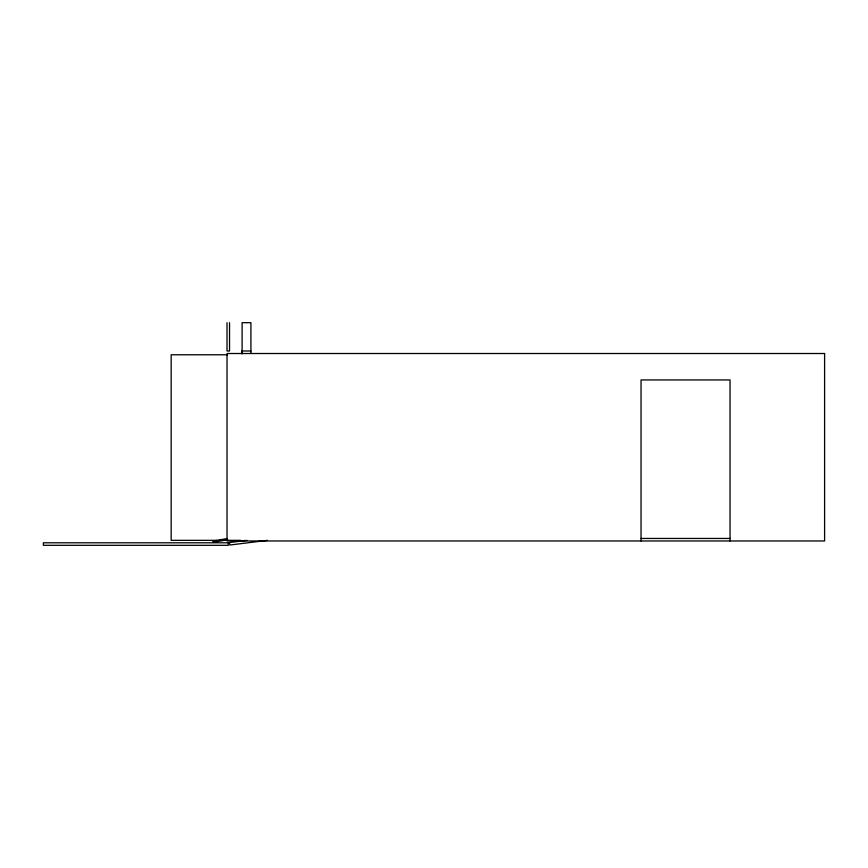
<?xml version="1.0" encoding="UTF-8"?>
<svg xmlns="http://www.w3.org/2000/svg" width="868" height="868" viewBox="0 0 868 868"><rect width="100%" height="100%" fill="white"/><g stroke="black" fill="none" stroke-linecap="round" stroke-linejoin="round"><path stroke-width="1.3" d="M242.107 540.97L244.624 540.428M227.383 538.518L212.866 541.079L213.083 542.316L227.6 539.755M246.979 540.363L229.499 542.543L229.814 545.039L267.463 540.352M250.917 350.998L241.792 350.998L241.792 353.699M227.557 354.773L171.17 354.773L171.17 540.341L216.816 540.341M641.04 538.453L730.042 538.453M219.289 540.341L240.772 540.341M730.042 540.97L730.042 379.934L641.04 379.934L641.04 540.97M250.917 353.515L250.917 322.69L242.107 322.69L242.107 353.699M229.532 322.69L229.532 350.998L227.015 350.998L227.015 322.69M824.6 353.515L227.015 353.515L227.015 540.97L824.6 540.97L824.6 353.515M228.273 542.793L43.4 542.793L43.4 545.31L228.273 545.31L228.273 542.793"/></g></svg>
